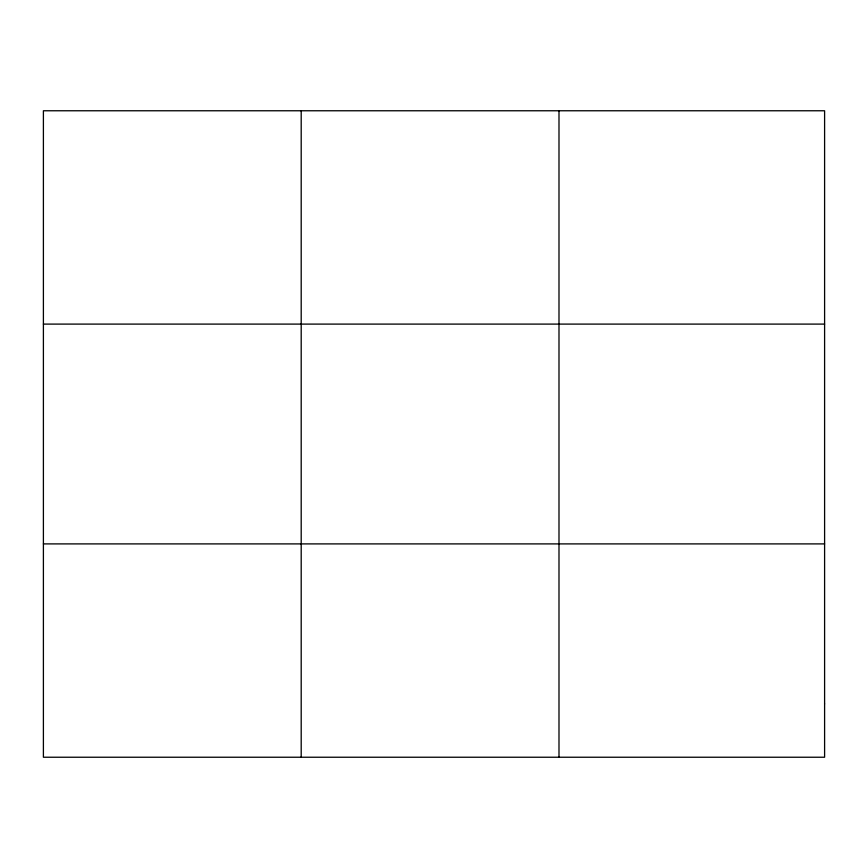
<?xml version="1.0" encoding="UTF-8"?>
<svg xmlns="http://www.w3.org/2000/svg" width="868" height="868" viewBox="0 0 868 868"><rect width="100%" height="100%" fill="white"/><g stroke="black" fill="none" stroke-linecap="round" stroke-linejoin="round"><path stroke-width="1.3" d="M301.196 757.232L301.196 110.768M558.992 757.232L558.992 110.768M43.4 324.1L824.6 324.1M43.4 543.9L824.6 543.9M824.6 703.905L824.6 757.232L43.4 757.232L43.4 110.768L824.6 110.768L824.6 703.905"/></g></svg>
